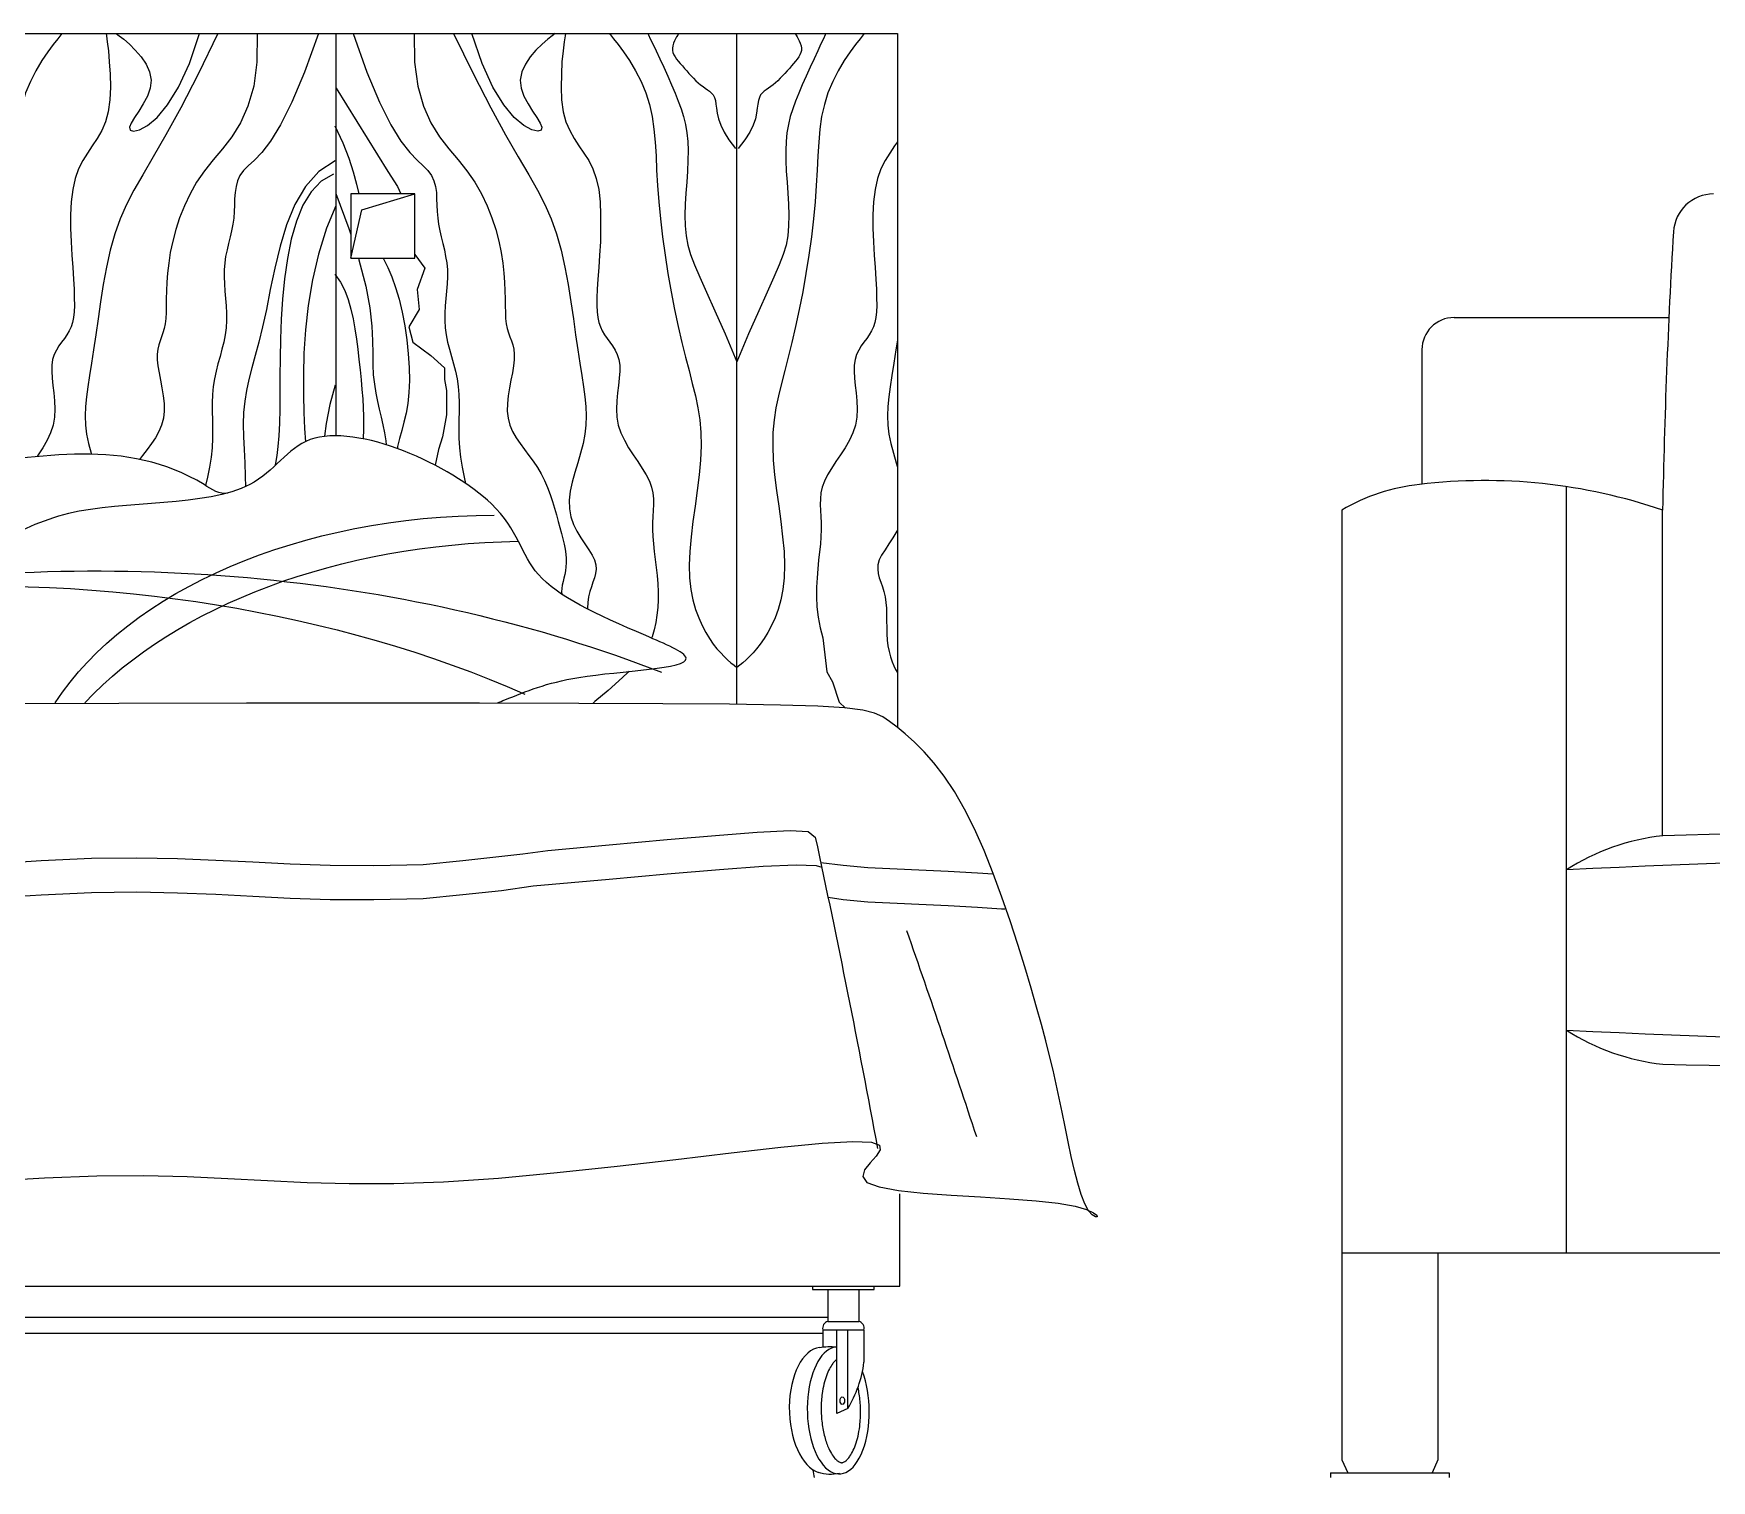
# Model space of a CAD drawing. Header units: inches. Extents: x 11 to 53.5, y 7.4 to 32.2.
# Drawn here: x 23.497 to 24.542, y 14.967 to 15.868 of the extents above; entities that cross this region are included whole.
import ezdxf

# ---------------------------------------------------------------- set-up
doc = ezdxf.new("R2010")
doc.units = ezdxf.units.IN
doc.header["$MEASUREMENT"] = 0
doc.layers.add('02', color=2, linetype='Continuous')

msp = doc.modelspace()

# ---------------------------------------------------------------- linework, layer by layer
at = {"layer": '02'}
for p, q in [((22.4349, 15.8683), (24.0349, 15.8683)), ((23.5481, 15.8683), (23.5499, 15.8669)), ((23.5499, 15.8669), (23.5528, 15.8647)), ((23.5528, 15.8647), (23.5563, 15.8616)), ((23.5937, 15.8497), (23.6, 15.8683)), ((23.6115, 15.8683), (23.5991, 15.8429)), ((23.636, 15.8683), (23.6358, 15.8505)), ((23.6741, 15.8683), (23.6655, 15.8443)), ((23.6849, 15.8683), (23.6849, 15.6176)), ((23.6957, 15.8683), (23.7043, 15.8443)), ((23.7338, 15.8683), (23.734, 15.8505)), ((23.7583, 15.8683), (23.7707, 15.8429)), ((23.7761, 15.8497), (23.7698, 15.8683)), ((23.817, 15.8647), (23.8135, 15.8616)), ((23.8198, 15.8669), (23.817, 15.8647)), ((23.8217, 15.8683), (23.8198, 15.8669)), ((23.8794, 15.8683), (23.8798, 15.8674)), ((23.8798, 15.8674), (23.8809, 15.8651)), ((23.8809, 15.8651), (23.8825, 15.8618)), ((23.9349, 15.4502), (23.9349, 15.8683)), ((23.9889, 15.8651), (23.9873, 15.8618)), ((23.99, 15.8674), (23.9889, 15.8651)), ((23.9904, 15.8683), (23.99, 15.8674)), ((24.0349, 15.8683), (24.0349, 15.4358)), ((23.5563, 15.8616), (23.56, 15.858)), ((23.56, 15.858), (23.5636, 15.8538)), ((23.5636, 15.8538), (23.5667, 15.8492)), ((23.8061, 15.8538), (23.8031, 15.8492)), ((23.8097, 15.858), (23.8061, 15.8538)), ((23.8135, 15.8616), (23.8097, 15.858)), ((23.8825, 15.8618), (23.8845, 15.8575)), ((23.8845, 15.8575), (23.8868, 15.8526)), ((23.8868, 15.8526), (23.8893, 15.8473)), ((23.983, 15.8526), (23.9805, 15.8473)), ((23.9853, 15.8575), (23.983, 15.8526)), ((23.9873, 15.8618), (23.9853, 15.8575)), ((23.5667, 15.8492), (23.5689, 15.8444)), ((23.5689, 15.8444), (23.5699, 15.8393)), ((23.5869, 15.8349), (23.5937, 15.8497)), ((23.5991, 15.8429), (23.5883, 15.822)), ((23.6358, 15.8505), (23.6338, 15.8355)), ((23.6655, 15.8443), (23.6576, 15.8255)), ((23.7043, 15.8443), (23.7122, 15.8255)), ((23.734, 15.8505), (23.736, 15.8355)), ((23.7707, 15.8429), (23.7815, 15.822)), ((23.7828, 15.8349), (23.7761, 15.8497)), ((23.8009, 15.8444), (23.7999, 15.8393)), ((23.8031, 15.8492), (23.8009, 15.8444)), ((23.8893, 15.8473), (23.8918, 15.8418)), ((23.8918, 15.8418), (23.8942, 15.8364)), ((23.978, 15.8418), (23.9756, 15.8364)), ((23.9805, 15.8473), (23.978, 15.8418)), ((23.5693, 15.8342), (23.5675, 15.8292)), ((23.5699, 15.8393), (23.5693, 15.8342)), ((23.5801, 15.8238), (23.5869, 15.8349)), ((23.6338, 15.8355), (23.6302, 15.8231)), ((23.6851, 15.8342), (23.7173, 15.7823)), ((23.736, 15.8355), (23.7396, 15.8231)), ((23.7897, 15.8238), (23.7828, 15.8349)), ((23.7999, 15.8393), (23.8005, 15.8342)), ((23.8005, 15.8342), (23.8022, 15.8292)), ((23.8942, 15.8364), (23.8964, 15.8312)), ((23.8964, 15.8312), (23.8984, 15.8262)), ((23.9734, 15.8312), (23.9714, 15.8262)), ((23.9756, 15.8364), (23.9734, 15.8312)), ((23.565, 15.8244), (23.5622, 15.8199)), ((23.5675, 15.8292), (23.565, 15.8244)), ((23.5736, 15.8159), (23.5801, 15.8238)), ((23.5883, 15.822), (23.5791, 15.8051)), ((23.6302, 15.8231), (23.6256, 15.8127)), ((23.6576, 15.8255), (23.6505, 15.8115)), ((23.7122, 15.8255), (23.7193, 15.8115)), ((23.7396, 15.8231), (23.7442, 15.8127)), ((23.7815, 15.822), (23.7907, 15.8051)), ((23.7962, 15.8159), (23.7897, 15.8238)), ((23.8022, 15.8292), (23.8048, 15.8244)), ((23.8048, 15.8244), (23.8076, 15.8199)), ((23.8984, 15.8262), (23.9001, 15.8214)), ((23.9001, 15.8214), (23.9016, 15.8166)), ((23.9697, 15.8214), (23.9682, 15.8166)), ((23.9714, 15.8262), (23.9697, 15.8214)), ((23.5574, 15.8125), (23.5563, 15.8099)), ((23.5563, 15.8099), (23.5567, 15.8081)), ((23.5595, 15.8159), (23.5574, 15.8125)), ((23.5622, 15.8199), (23.5595, 15.8159)), ((23.5627, 15.8082), (23.5677, 15.8109)), ((23.5677, 15.8109), (23.5736, 15.8159)), ((23.6256, 15.8127), (23.6202, 15.804)), ((23.6505, 15.8115), (23.6442, 15.8013)), ((23.7193, 15.8115), (23.7255, 15.8013)), ((23.7442, 15.8127), (23.7496, 15.804)), ((23.8021, 15.8109), (23.7962, 15.8159)), ((23.8071, 15.8082), (23.8021, 15.8109)), ((23.8076, 15.8199), (23.8103, 15.8159)), ((23.8103, 15.8159), (23.8124, 15.8125)), ((23.8124, 15.8125), (23.8134, 15.8099)), ((23.8134, 15.8099), (23.813, 15.8081)), ((23.9016, 15.8166), (23.9028, 15.8116)), ((23.9028, 15.8116), (23.9037, 15.8065)), ((23.967, 15.8116), (23.9661, 15.8065)), ((23.9682, 15.8166), (23.967, 15.8116)), ((23.5567, 15.8081), (23.5589, 15.8074)), ((23.5589, 15.8074), (23.5627, 15.8082)), ((23.5791, 15.8051), (23.5712, 15.7915)), ((23.6202, 15.804), (23.6144, 15.7964)), ((23.6442, 15.8013), (23.6388, 15.7942)), ((23.7255, 15.8013), (23.731, 15.7942)), ((23.7496, 15.804), (23.7554, 15.7964)), ((23.7907, 15.8051), (23.7986, 15.7915)), ((23.8109, 15.8074), (23.8071, 15.8082)), ((23.813, 15.8081), (23.8109, 15.8074)), ((23.9037, 15.8065), (23.9043, 15.8011)), ((23.9043, 15.8011), (23.9045, 15.7954)), ((23.9655, 15.8011), (23.9653, 15.7954)), ((23.9661, 15.8065), (23.9655, 15.8011)), ((23.5712, 15.7915), (23.5646, 15.7803)), ((23.6085, 15.7895), (23.6031, 15.7827)), ((23.6144, 15.7964), (23.6085, 15.7895)), ((23.6342, 15.7894), (23.6304, 15.7859)), ((23.6388, 15.7942), (23.6342, 15.7894)), ((23.6846, 15.789), (23.6744, 15.7823)), ((23.731, 15.7942), (23.7356, 15.7894)), ((23.7356, 15.7894), (23.7394, 15.7859)), ((23.7554, 15.7964), (23.7612, 15.7895)), ((23.7612, 15.7895), (23.7667, 15.7827)), ((23.7986, 15.7915), (23.8052, 15.7803)), ((23.9044, 15.7892), (23.9041, 15.7826)), ((23.9045, 15.7954), (23.9044, 15.7892)), ((23.9653, 15.7954), (23.9654, 15.7892)), ((23.9654, 15.7892), (23.9657, 15.7826)), ((23.5646, 15.7803), (23.5591, 15.7707)), ((23.6031, 15.7827), (23.5982, 15.7756)), ((23.6252, 15.7799), (23.6237, 15.7765)), ((23.6274, 15.783), (23.6252, 15.7799)), ((23.6304, 15.7859), (23.6274, 15.783)), ((23.6744, 15.7823), (23.6661, 15.773)), ((23.6835, 15.7807), (23.6759, 15.7763)), ((23.7173, 15.7823), (23.7234, 15.773)), ((23.7394, 15.7859), (23.7424, 15.783)), ((23.7424, 15.783), (23.7446, 15.7799)), ((23.7446, 15.7799), (23.7461, 15.7765)), ((23.7667, 15.7827), (23.7715, 15.7756)), ((23.8052, 15.7803), (23.8107, 15.7707)), ((23.9041, 15.7826), (23.9036, 15.7757)), ((23.9657, 15.7826), (23.9662, 15.7757)), ((23.5591, 15.7707), (23.5545, 15.7618)), ((23.5941, 15.7683), (23.5906, 15.7609)), ((23.5982, 15.7756), (23.5941, 15.7683)), ((23.6222, 15.7692), (23.6219, 15.7653)), ((23.6228, 15.7729), (23.6222, 15.7692)), ((23.6237, 15.7765), (23.6228, 15.7729)), ((23.6661, 15.773), (23.6595, 15.7618)), ((23.6696, 15.7697), (23.6645, 15.7613)), ((23.6759, 15.7763), (23.6696, 15.7697)), ((23.7234, 15.773), (23.7254, 15.7683)), ((23.7461, 15.7765), (23.747, 15.7729)), ((23.747, 15.7729), (23.7476, 15.7692)), ((23.7476, 15.7692), (23.7478, 15.7653)), ((23.7715, 15.7756), (23.7757, 15.7683)), ((23.7757, 15.7683), (23.7792, 15.7609)), ((23.8107, 15.7707), (23.8153, 15.7618)), ((23.9031, 15.7688), (23.9027, 15.7619)), ((23.9036, 15.7757), (23.9031, 15.7688)), ((23.9662, 15.7757), (23.9667, 15.7688)), ((23.9667, 15.7688), (23.9671, 15.7619)), ((23.5545, 15.7618), (23.5506, 15.7529)), ((23.5906, 15.7609), (23.5876, 15.7535)), ((23.6218, 15.7613), (23.6216, 15.7573)), ((23.6219, 15.7653), (23.6218, 15.7613)), ((23.6595, 15.7618), (23.6543, 15.7491)), ((23.6645, 15.7613), (23.6604, 15.7513)), ((23.7478, 15.7653), (23.748, 15.7613)), ((23.748, 15.7613), (23.7482, 15.7573)), ((23.7792, 15.7609), (23.7822, 15.7535)), ((23.8153, 15.7618), (23.8192, 15.7529)), ((23.9027, 15.7619), (23.9025, 15.7551)), ((23.9671, 15.7619), (23.9673, 15.7551)), ((23.5506, 15.7529), (23.5472, 15.7434)), ((23.5876, 15.7535), (23.5852, 15.7461)), ((23.6207, 15.7494), (23.62, 15.7454)), ((23.6213, 15.7533), (23.6207, 15.7494)), ((23.6216, 15.7573), (23.6213, 15.7533)), ((23.6543, 15.7491), (23.6502, 15.7357)), ((23.6604, 15.7513), (23.6572, 15.7401)), ((23.7482, 15.7573), (23.7485, 15.7533)), ((23.7485, 15.7533), (23.749, 15.7494)), ((23.749, 15.7494), (23.7498, 15.7454)), ((23.7822, 15.7535), (23.7846, 15.7461)), ((23.8192, 15.7529), (23.8225, 15.7434)), ((23.9025, 15.7551), (23.9026, 15.7485)), ((23.9026, 15.7485), (23.9032, 15.7423)), ((23.9671, 15.7485), (23.9666, 15.7423)), ((23.9673, 15.7551), (23.9671, 15.7485)), ((23.5472, 15.7434), (23.5444, 15.7332)), ((23.5833, 15.7389), (23.5818, 15.7319)), ((23.5852, 15.7461), (23.5833, 15.7389)), ((23.6181, 15.7375), (23.6172, 15.7335)), ((23.6191, 15.7415), (23.6181, 15.7375)), ((23.62, 15.7454), (23.6191, 15.7415)), ((23.6572, 15.7401), (23.6548, 15.7281)), ((23.7498, 15.7454), (23.7507, 15.7415)), ((23.7507, 15.7415), (23.7517, 15.7375)), ((23.7517, 15.7375), (23.7526, 15.7335)), ((23.7846, 15.7461), (23.7865, 15.7389)), ((23.7865, 15.7389), (23.788, 15.7319)), ((23.8225, 15.7434), (23.8253, 15.7332)), ((23.9032, 15.7423), (23.9043, 15.7365)), ((23.9666, 15.7423), (23.9655, 15.7365)), ((23.5444, 15.7332), (23.5421, 15.7226)), ((23.5818, 15.7319), (23.5808, 15.7252)), ((23.6163, 15.7294), (23.6157, 15.7253)), ((23.6172, 15.7335), (23.6163, 15.7294)), ((23.6502, 15.7357), (23.6469, 15.722)), ((23.6548, 15.7281), (23.653, 15.7155)), ((23.7343, 15.7306), (23.7405, 15.722)), ((23.7526, 15.7335), (23.7534, 15.7294)), ((23.7534, 15.7294), (23.7541, 15.7253)), ((23.788, 15.7319), (23.789, 15.7252)), ((23.8253, 15.7332), (23.8277, 15.7226)), ((23.9043, 15.7365), (23.906, 15.7306)), ((23.906, 15.7306), (23.9085, 15.7241)), ((23.9638, 15.7306), (23.9613, 15.7241)), ((23.9655, 15.7365), (23.9638, 15.7306)), ((23.5421, 15.7226), (23.54, 15.7118)), ((23.5801, 15.719), (23.5796, 15.7133)), ((23.5808, 15.7252), (23.5801, 15.719)), ((23.6157, 15.7253), (23.6153, 15.7211)), ((23.6153, 15.7211), (23.6153, 15.7167)), ((23.6153, 15.7167), (23.6155, 15.7123)), ((23.6469, 15.722), (23.6441, 15.7087)), ((23.7405, 15.722), (23.7356, 15.7087)), ((23.7541, 15.7253), (23.7545, 15.7211)), ((23.7545, 15.7167), (23.7543, 15.7123)), ((23.7545, 15.7211), (23.7545, 15.7167)), ((23.789, 15.7252), (23.7897, 15.719)), ((23.7897, 15.719), (23.7901, 15.7133)), ((23.8277, 15.7226), (23.8298, 15.7118)), ((23.9085, 15.7241), (23.9118, 15.7165)), ((23.9118, 15.7165), (23.916, 15.7071)), ((23.958, 15.7165), (23.9538, 15.7071)), ((23.9613, 15.7241), (23.958, 15.7165)), ((23.54, 15.7118), (23.5383, 15.701)), ((23.5794, 15.7079), (23.5793, 15.703)), ((23.5796, 15.7133), (23.5794, 15.7079)), ((23.6155, 15.7123), (23.6158, 15.7078)), ((23.6158, 15.7078), (23.6162, 15.7032)), ((23.6441, 15.7087), (23.6417, 15.6964)), ((23.653, 15.7155), (23.6518, 15.7028)), ((23.7356, 15.7087), (23.7368, 15.6964)), ((23.754, 15.7078), (23.7536, 15.7032)), ((23.7543, 15.7123), (23.754, 15.7078)), ((23.7901, 15.7133), (23.7903, 15.7079)), ((23.7903, 15.7079), (23.7904, 15.703)), ((23.8298, 15.7118), (23.8315, 15.701)), ((23.916, 15.7071), (23.9212, 15.6955)), ((23.9538, 15.7071), (23.9486, 15.6955)), ((23.5383, 15.701), (23.5368, 15.6905)), ((23.5793, 15.6985), (23.5792, 15.6944)), ((23.5793, 15.703), (23.5793, 15.6985)), ((23.6162, 15.7032), (23.6166, 15.6987)), ((23.6166, 15.6987), (23.6169, 15.6941)), ((23.6417, 15.6964), (23.6393, 15.6856)), ((23.6518, 15.7028), (23.651, 15.6902)), ((23.7368, 15.6964), (23.7305, 15.6856)), ((23.7532, 15.6987), (23.7529, 15.6941)), ((23.7536, 15.7032), (23.7532, 15.6987)), ((23.7904, 15.703), (23.7905, 15.6985)), ((23.7905, 15.6985), (23.7906, 15.6944)), ((23.8315, 15.701), (23.833, 15.6905)), ((23.9212, 15.6955), (23.9275, 15.6811)), ((23.9486, 15.6955), (23.9422, 15.6811)), ((23.5368, 15.6905), (23.5354, 15.6805)), ((23.578, 15.6845), (23.5772, 15.6818)), ((23.5786, 15.6874), (23.578, 15.6845)), ((23.579, 15.6907), (23.5786, 15.6874)), ((23.5792, 15.6944), (23.579, 15.6907)), ((23.6167, 15.6849), (23.6161, 15.6805)), ((23.6169, 15.6895), (23.6167, 15.6849)), ((23.6169, 15.6941), (23.6169, 15.6895)), ((23.6393, 15.6856), (23.6369, 15.676)), ((23.651, 15.6902), (23.6505, 15.6779)), ((23.7305, 15.6856), (23.7329, 15.676)), ((23.7529, 15.6941), (23.7529, 15.6895)), ((23.7529, 15.6895), (23.7531, 15.6849)), ((23.7531, 15.6849), (23.7537, 15.6805)), ((23.7906, 15.6944), (23.7908, 15.6907)), ((23.7908, 15.6907), (23.7911, 15.6874)), ((23.7911, 15.6874), (23.7918, 15.6845)), ((23.7918, 15.6845), (23.7926, 15.6818)), ((23.833, 15.6905), (23.8344, 15.6805)), ((24.3818, 15.6913), (24.5157, 15.6913)), ((23.5354, 15.6805), (23.534, 15.6712)), ((23.5746, 15.6742), (23.574, 15.6715)), ((23.5754, 15.6767), (23.5746, 15.6742)), ((23.5763, 15.6792), (23.5754, 15.6767)), ((23.5772, 15.6818), (23.5763, 15.6792)), ((23.6151, 15.676), (23.614, 15.6715)), ((23.6161, 15.6805), (23.6151, 15.676)), ((23.6369, 15.676), (23.6347, 15.6676)), ((23.6505, 15.6779), (23.6502, 15.666)), ((23.7329, 15.676), (23.7441, 15.6676)), ((23.7537, 15.6805), (23.7546, 15.676)), ((23.7546, 15.676), (23.7558, 15.6715)), ((23.7926, 15.6818), (23.7935, 15.6792)), ((23.7935, 15.6792), (23.7944, 15.6767)), ((23.7944, 15.6767), (23.7952, 15.6742)), ((23.7952, 15.6742), (23.7958, 15.6715)), ((23.8344, 15.6805), (23.8357, 15.6712)), ((23.9275, 15.6811), (23.9349, 15.6638)), ((23.9422, 15.6811), (23.9349, 15.6638)), ((24.0349, 15.6771), (24.034, 15.6712)), ((23.534, 15.6712), (23.5328, 15.6628)), ((23.574, 15.6715), (23.5736, 15.6684)), ((23.5736, 15.6684), (23.5736, 15.665)), ((23.5736, 15.665), (23.574, 15.6612)), ((23.6128, 15.6671), (23.6115, 15.6625)), ((23.614, 15.6715), (23.6128, 15.6671)), ((23.6347, 15.6676), (23.6326, 15.6599)), ((23.6502, 15.666), (23.6501, 15.6547)), ((23.7441, 15.6676), (23.7526, 15.6599)), ((23.7558, 15.6715), (23.757, 15.6671)), ((23.757, 15.6671), (23.7583, 15.6625)), ((23.7962, 15.665), (23.7957, 15.6612)), ((23.7958, 15.6715), (23.7962, 15.6684)), ((23.7962, 15.6684), (23.7962, 15.665)), ((23.8357, 15.6712), (23.837, 15.6628)), ((24.034, 15.6712), (24.0328, 15.6628)), ((24.3618, 15.6713), (24.3618, 15.5874)), ((23.5315, 15.6552), (23.5305, 15.6482)), ((23.5328, 15.6628), (23.5315, 15.6552)), ((23.574, 15.6612), (23.5748, 15.6569)), ((23.5748, 15.6569), (23.5757, 15.6523)), ((23.6093, 15.6532), (23.6086, 15.6484)), ((23.6103, 15.6579), (23.6093, 15.6532)), ((23.6115, 15.6625), (23.6103, 15.6579)), ((23.6326, 15.6599), (23.6308, 15.6527)), ((23.6501, 15.6547), (23.65, 15.6441)), ((23.7526, 15.6599), (23.7526, 15.6527)), ((23.7583, 15.6625), (23.7595, 15.6579)), ((23.7595, 15.6579), (23.7605, 15.6532)), ((23.7605, 15.6532), (23.7612, 15.6484)), ((23.795, 15.6569), (23.7941, 15.6523)), ((23.7957, 15.6612), (23.795, 15.6569)), ((23.837, 15.6628), (23.8382, 15.6552)), ((23.8382, 15.6552), (23.8393, 15.6482)), ((24.0315, 15.6552), (24.0305, 15.6482)), ((24.0328, 15.6628), (24.0315, 15.6552)), ((23.5305, 15.6482), (23.5296, 15.6418)), ((23.5757, 15.6523), (23.5766, 15.6475)), ((23.5766, 15.6475), (23.5774, 15.6426)), ((23.5774, 15.6426), (23.5779, 15.6377)), ((23.6082, 15.6434), (23.608, 15.6382)), ((23.6086, 15.6484), (23.6082, 15.6434)), ((23.6293, 15.6459), (23.6282, 15.6391)), ((23.6308, 15.6527), (23.6293, 15.6459)), ((23.65, 15.6441), (23.65, 15.6343)), ((23.7526, 15.6527), (23.7539, 15.6459)), ((23.7539, 15.6459), (23.7539, 15.6307)), ((23.7612, 15.6484), (23.7616, 15.6434)), ((23.7616, 15.6434), (23.7618, 15.6382)), ((23.7924, 15.6426), (23.7919, 15.6377)), ((23.7932, 15.6475), (23.7924, 15.6426)), ((23.7941, 15.6523), (23.7932, 15.6475)), ((23.8393, 15.6482), (23.8402, 15.6418)), ((24.0305, 15.6482), (24.0296, 15.6418)), ((23.529, 15.6358), (23.5288, 15.63)), ((23.5296, 15.6418), (23.529, 15.6358)), ((23.578, 15.633), (23.5775, 15.6285)), ((23.5779, 15.6377), (23.578, 15.633)), ((23.608, 15.6382), (23.608, 15.6329)), ((23.608, 15.6329), (23.6081, 15.6274)), ((23.6275, 15.6322), (23.6273, 15.6248)), ((23.6282, 15.6391), (23.6275, 15.6322)), ((23.65, 15.6343), (23.6498, 15.6254)), ((23.7618, 15.6329), (23.7617, 15.6274)), ((23.7618, 15.6382), (23.7618, 15.6329)), ((23.7919, 15.6377), (23.7918, 15.633)), ((23.7918, 15.633), (23.7923, 15.6285)), ((23.8402, 15.6418), (23.8408, 15.6358)), ((23.8408, 15.6358), (23.841, 15.63)), ((24.029, 15.6358), (24.0288, 15.63)), ((24.0296, 15.6418), (24.029, 15.6358)), ((23.5288, 15.63), (23.5289, 15.6243)), ((23.5289, 15.6243), (23.5296, 15.6186)), ((23.5764, 15.6242), (23.5746, 15.6202)), ((23.5775, 15.6285), (23.5764, 15.6242)), ((23.6081, 15.6274), (23.6082, 15.6218)), ((23.6082, 15.6218), (23.6081, 15.6161)), ((23.6273, 15.6248), (23.6274, 15.617)), ((23.6498, 15.6254), (23.6495, 15.6176)), ((23.7539, 15.6307), (23.7514, 15.617)), ((23.7617, 15.6274), (23.7616, 15.6218)), ((23.7616, 15.6218), (23.7617, 15.6161)), ((23.7923, 15.6285), (23.7934, 15.6242)), ((23.7934, 15.6242), (23.7951, 15.6202)), ((23.8408, 15.6243), (23.8402, 15.6186)), ((23.841, 15.63), (23.8408, 15.6243)), ((24.0288, 15.63), (24.0289, 15.6243)), ((24.0289, 15.6243), (24.0296, 15.6186)), ((23.5296, 15.6186), (23.5308, 15.6127)), ((23.5308, 15.6127), (23.5324, 15.6067)), ((23.57, 15.6127), (23.5673, 15.6091)), ((23.5725, 15.6164), (23.57, 15.6127)), ((23.5746, 15.6202), (23.5725, 15.6164)), ((23.6081, 15.6161), (23.6078, 15.6102)), ((23.6274, 15.617), (23.6278, 15.609)), ((23.6495, 15.6176), (23.6489, 15.611)), ((23.7514, 15.617), (23.749, 15.609)), ((23.7617, 15.6161), (23.762, 15.6102)), ((23.7951, 15.6202), (23.7973, 15.6164)), ((23.7973, 15.6164), (23.7998, 15.6127)), ((23.7998, 15.6127), (23.8025, 15.6091)), ((23.839, 15.6127), (23.8374, 15.6067)), ((23.8402, 15.6186), (23.839, 15.6127)), ((24.0296, 15.6186), (24.0308, 15.6127)), ((24.0308, 15.6127), (24.0324, 15.6067)), ((23.5324, 15.6067), (23.5325, 15.6062)), ((23.5645, 15.6054), (23.5626, 15.6029)), ((23.5673, 15.6091), (23.5645, 15.6054)), ((23.6072, 15.6042), (23.6062, 15.5981)), ((23.6078, 15.6102), (23.6072, 15.6042)), ((23.6278, 15.609), (23.6282, 15.6008)), ((23.6282, 15.6008), (23.6285, 15.5925)), ((23.6482, 15.6054), (23.6473, 15.6006)), ((23.6489, 15.611), (23.6482, 15.6054)), ((23.749, 15.609), (23.7469, 15.5992)), ((23.762, 15.6102), (23.7626, 15.6042)), ((23.7626, 15.6042), (23.7636, 15.5981)), ((23.8025, 15.6091), (23.8053, 15.6054)), ((23.8053, 15.6054), (23.808, 15.6017)), ((23.808, 15.6017), (23.8106, 15.5979)), ((23.8357, 15.6007), (23.8339, 15.5947)), ((23.8374, 15.6067), (23.8357, 15.6007)), ((24.0324, 15.6067), (24.0341, 15.6007)), ((24.0341, 15.6007), (24.0349, 15.5981)), ((23.6049, 15.5919), (23.6037, 15.5867)), ((23.6062, 15.5981), (23.6049, 15.5919)), ((23.6285, 15.5925), (23.6286, 15.5858)), ((23.6473, 15.6006), (23.647, 15.5988)), ((23.7636, 15.5981), (23.7649, 15.5919)), ((23.7649, 15.5919), (23.7658, 15.5879)), ((23.8106, 15.5979), (23.813, 15.5939)), ((23.813, 15.5939), (23.815, 15.5897)), ((23.8339, 15.5947), (23.8323, 15.5888)), ((23.815, 15.5897), (23.8168, 15.5854)), ((23.8168, 15.5854), (23.8185, 15.5811)), ((23.8185, 15.5811), (23.8199, 15.5767)), ((23.8311, 15.583), (23.8304, 15.5774)), ((23.8323, 15.5888), (23.8311, 15.583)), ((24.4518, 15.1083), (24.4518, 15.5859)), ((23.8199, 15.5767), (23.8212, 15.5724)), ((23.8212, 15.5724), (23.8224, 15.5683)), ((23.8304, 15.5774), (23.8305, 15.5721)), ((23.8305, 15.5721), (23.8315, 15.5671)), ((24.3118, 15.5713), (24.3118, 14.9793)), ((24.5118, 15.3683), (24.5118, 15.5713)), ((23.8224, 15.5683), (23.8236, 15.5642)), ((23.8236, 15.5642), (23.8246, 15.5604)), ((23.8246, 15.5604), (23.8256, 15.5568)), ((23.8315, 15.5671), (23.8331, 15.5624)), ((23.8331, 15.5624), (23.8352, 15.5581)), ((24.0349, 15.5588), (24.0345, 15.5581)), ((23.8256, 15.5568), (23.8265, 15.5533)), ((23.8265, 15.5533), (23.8272, 15.55)), ((23.8272, 15.55), (23.8278, 15.5469)), ((23.8352, 15.5581), (23.8377, 15.554)), ((23.8377, 15.554), (23.8402, 15.5502)), ((23.8402, 15.5502), (23.8426, 15.5466)), ((24.0296, 15.5502), (24.0272, 15.5466)), ((24.0321, 15.554), (24.0296, 15.5502)), ((24.0345, 15.5581), (24.0321, 15.554)), ((23.8278, 15.5469), (23.8283, 15.5439)), ((23.8283, 15.5439), (23.8285, 15.5411)), ((23.8286, 15.5385), (23.8284, 15.5359)), ((23.8285, 15.5411), (23.8286, 15.5385)), ((23.8426, 15.5466), (23.8447, 15.5433)), ((23.8447, 15.5433), (23.8462, 15.5402)), ((23.8462, 15.5402), (23.847, 15.5372)), ((24.0236, 15.5402), (24.0228, 15.5372)), ((24.0251, 15.5433), (24.0236, 15.5402)), ((24.0272, 15.5466), (24.0251, 15.5433)), ((23.8271, 15.5289), (23.8266, 15.5267)), ((23.8276, 15.5312), (23.8271, 15.5289)), ((23.8281, 15.5335), (23.8276, 15.5312)), ((23.8284, 15.5359), (23.8281, 15.5335)), ((23.8461, 15.5291), (23.8452, 15.5264)), ((23.8468, 15.5318), (23.8461, 15.5291)), ((23.8471, 15.5345), (23.8468, 15.5318)), ((23.847, 15.5372), (23.8471, 15.5345)), ((24.0228, 15.5372), (24.0227, 15.5345)), ((24.0227, 15.5345), (24.023, 15.5318)), ((24.023, 15.5318), (24.0236, 15.5291)), ((24.0236, 15.5291), (24.0246, 15.5264)), ((23.8258, 15.5225), (23.8257, 15.5204)), ((23.8257, 15.5204), (23.8258, 15.5189)), ((23.8261, 15.5246), (23.8258, 15.5225)), ((23.8266, 15.5267), (23.8261, 15.5246)), ((23.8425, 15.5173), (23.842, 15.5138)), ((23.8433, 15.5205), (23.8425, 15.5173)), ((23.8442, 15.5235), (23.8433, 15.5205)), ((23.8452, 15.5264), (23.8442, 15.5235)), ((24.0246, 15.5264), (24.0256, 15.5235)), ((24.0256, 15.5235), (24.0265, 15.5205)), ((24.0265, 15.5205), (24.0273, 15.5173)), ((24.0273, 15.5173), (24.0278, 15.5138)), ((24.3118, 15.5183), (24.3118, 15.4683)), ((23.842, 15.5138), (23.8417, 15.5101)), ((23.8417, 15.5101), (23.8417, 15.5097)), ((24.0278, 15.5138), (24.0281, 15.5101)), ((24.0281, 15.5101), (24.0282, 15.5062)), ((24.0282, 15.5062), (24.0282, 15.5022)), ((24.0282, 15.5022), (24.0283, 15.4982)), ((24.0283, 15.4982), (24.0284, 15.4942)), ((24.0284, 15.4942), (24.0286, 15.4903)), ((24.0286, 15.4903), (24.029, 15.4866)), ((24.029, 15.4866), (24.0297, 15.4831)), ((24.0297, 15.4831), (24.0307, 15.4798)), ((24.0307, 15.4798), (24.0317, 15.4768)), ((24.0317, 15.4768), (24.0328, 15.4742)), ((24.0328, 15.4742), (24.0338, 15.472)), ((24.0338, 15.472), (24.0348, 15.4703)), ((24.0348, 15.4703), (24.0349, 15.4701)), ((24.0364, 15.0877), (24.0364, 15.1451)), ((24.3118, 15.1083), (28.4388, 15.1083)), ((24.3718, 15.1083), (24.3718, 14.9794)), ((22.4364, 15.0877), (24.0364, 15.0877)), ((23.982, 15.0877), (23.982, 15.0855)), ((23.982, 15.0855), (24.0204, 15.0855)), ((23.9916, 15.0855), (23.9916, 15.0656)), ((24.0108, 15.0855), (24.0108, 15.0656)), ((24.0204, 15.0855), (24.0204, 15.0877)), ((22.4812, 15.0683), (23.9916, 15.0683)), ((22.4846, 15.0583), (23.9884, 15.0583)), ((23.8892, 15.0583), (23.9884, 15.0583)), ((23.9884, 15.0604), (24.014, 15.0604)), ((23.9884, 15.0604), (23.9884, 15.0497)), ((23.9884, 15.0604), (23.9884, 15.0604)), ((23.9916, 15.0656), (24.0108, 15.0656)), ((23.9971, 15.0082), (23.9971, 15.0604)), ((24.004, 15.0114), (24.004, 15.0604)), ((24.014, 15.0604), (24.014, 15.0402)), ((24.004, 15.0114), (23.9971, 15.0082)), ((24.3118, 14.9793), (24.3156, 14.9713)), ((24.3718, 14.9794), (24.3682, 14.9713)), ((24.3048, 14.9713), (24.3048, 14.9683)), ((24.3048, 14.9713), (24.3788, 14.9713)), ((24.3788, 14.9713), (24.3788, 14.9683))]:
    msp.add_line(p, q, dxfattribs=at)
for points in [[(23.5143, 15.8683), (23.5136, 15.8674), (23.5117, 15.8651), (23.5089, 15.8615), (23.5055, 15.8569), (23.5018, 15.8514), (23.4981, 15.8451), (23.4946, 15.8384), (23.4916, 15.8313), (23.4894, 15.824), (23.4877, 15.8165), (23.4866, 15.8088), (23.4859, 15.8006), (23.4853, 15.7921), (23.4849, 15.7831), (23.4843, 15.7736), (23.484, 15.7683)], [(23.5418, 15.8683), (23.542, 15.8668), (23.5425, 15.8631), (23.5432, 15.8575), (23.5438, 15.8506), (23.5443, 15.8429), (23.5445, 15.8348), (23.5441, 15.8269), (23.5431, 15.8196), (23.5414, 15.8132), (23.5391, 15.8078), (23.5363, 15.8029), (23.5332, 15.7983), (23.5302, 15.7938), (23.5272, 15.7891), (23.5246, 15.7839), (23.5225, 15.7779), (23.521, 15.7711), (23.5201, 15.7634), (23.5197, 15.7553), (23.5197, 15.7469), (23.52, 15.7384), (23.5205, 15.7302), (23.521, 15.7224), (23.5215, 15.7153), (23.5218, 15.709), (23.522, 15.7036), (23.5221, 15.6989), (23.5219, 15.6949), (23.5215, 15.6913), (23.5209, 15.6883), (23.52, 15.6855), (23.5188, 15.683), (23.5174, 15.6806), (23.5158, 15.6783), (23.5141, 15.676), (23.5124, 15.6736), (23.5108, 15.671), (23.5095, 15.6683), (23.5085, 15.6652), (23.5079, 15.6617), (23.5079, 15.6578), (23.5082, 15.6536), (23.5087, 15.649), (23.5093, 15.6443), (23.5097, 15.6393), (23.5099, 15.6343), (23.5096, 15.6293), (23.5088, 15.6243), (23.5072, 15.6195), (23.505, 15.6148), (23.5024, 15.6102), (23.4995, 15.6058), (23.4988, 15.6047)], [(23.828, 15.8683), (23.8278, 15.8668), (23.8273, 15.8631), (23.8266, 15.8575), (23.8259, 15.8506), (23.8255, 15.8429), (23.8253, 15.8348), (23.8257, 15.8269), (23.8266, 15.8196), (23.8284, 15.8132), (23.8307, 15.8078), (23.8335, 15.8029), (23.8365, 15.7983), (23.8396, 15.7938), (23.8426, 15.7891), (23.8452, 15.7839), (23.8473, 15.7779), (23.8488, 15.7711), (23.8496, 15.7634), (23.85, 15.7553), (23.85, 15.7469), (23.8498, 15.7384), (23.8493, 15.7302), (23.8488, 15.7224), (23.8483, 15.7153), (23.8479, 15.709), (23.8477, 15.7036), (23.8477, 15.6989), (23.8479, 15.6949), (23.8483, 15.6913), (23.8489, 15.6883), (23.8498, 15.6855), (23.8509, 15.683), (23.8524, 15.6806), (23.854, 15.6783), (23.8557, 15.676), (23.8574, 15.6736), (23.859, 15.671), (23.8603, 15.6683), (23.8613, 15.6652), (23.8619, 15.6617), (23.8619, 15.6578), (23.8616, 15.6536), (23.8611, 15.649), (23.8605, 15.6443), (23.8601, 15.6393), (23.8599, 15.6343), (23.8601, 15.6293), (23.861, 15.6243), (23.8626, 15.6195), (23.8648, 15.6148), (23.8674, 15.6102), (23.8703, 15.6058), (23.8732, 15.6015), (23.8759, 15.5973), (23.8784, 15.5933), (23.8804, 15.5894), (23.8817, 15.5856), (23.8825, 15.582), (23.8829, 15.5784), (23.883, 15.5747), (23.8828, 15.571), (23.8826, 15.5672), (23.8824, 15.5633), (23.8824, 15.5591), (23.8825, 15.5548), (23.8829, 15.5502), (23.8834, 15.5454), (23.884, 15.5405), (23.8846, 15.5355), (23.8852, 15.5305), (23.8856, 15.5254), (23.8858, 15.5204), (23.8858, 15.5154), (23.8856, 15.5105), (23.8851, 15.5058), (23.8843, 15.5012), (23.8833, 15.4967), (23.882, 15.4924), (23.8817, 15.4915)], [(23.8554, 15.8683), (23.8562, 15.8674), (23.8581, 15.8651), (23.8609, 15.8615), (23.8643, 15.8569), (23.8679, 15.8514), (23.8717, 15.8451), (23.8752, 15.8384), (23.8781, 15.8313), (23.8804, 15.824), (23.882, 15.8165), (23.8832, 15.8088), (23.8839, 15.8006), (23.8845, 15.7921), (23.8849, 15.7831), (23.8854, 15.7736), (23.8862, 15.7635), (23.8872, 15.7528), (23.8885, 15.7417), (23.8901, 15.7302), (23.8919, 15.7187), (23.8939, 15.7073), (23.896, 15.6963), (23.8983, 15.6857), (23.9005, 15.6757), (23.9028, 15.6666), (23.9051, 15.6582), (23.9071, 15.6502), (23.909, 15.6426), (23.9106, 15.6351), (23.9117, 15.6275), (23.9124, 15.6196), (23.9126, 15.6114), (23.9122, 15.6025), (23.9113, 15.5932), (23.9102, 15.5835), (23.9088, 15.5738), (23.9075, 15.5641), (23.9064, 15.5546), (23.9055, 15.5455), (23.9052, 15.5369), (23.9054, 15.529), (23.9062, 15.5219), (23.9075, 15.5153), (23.9091, 15.5094), (23.9111, 15.5041), (23.9132, 15.4993), (23.9155, 15.495), (23.9179, 15.4912), (23.9202, 15.4878), (23.9225, 15.4849), (23.9248, 15.4823), (23.927, 15.48), (23.9291, 15.478), (23.9311, 15.4762), (23.9331, 15.4746), (23.9349, 15.4731)], [(23.8986, 15.8683), (23.8984, 15.868), (23.898, 15.8673), (23.8973, 15.8663), (23.8967, 15.8651), (23.896, 15.8637), (23.8954, 15.8623), (23.8949, 15.8607), (23.8947, 15.8592), (23.8947, 15.8578), (23.895, 15.8564), (23.8956, 15.855), (23.8964, 15.8537), (23.8973, 15.8523), (23.8984, 15.851), (23.8996, 15.8496), (23.9009, 15.8481), (23.9022, 15.8466), (23.9036, 15.845), (23.905, 15.8435), (23.9064, 15.8419), (23.9078, 15.8404), (23.9093, 15.8389), (23.9108, 15.8376), (23.9123, 15.8364), (23.9138, 15.8353), (23.9152, 15.8343), (23.9166, 15.8333), (23.9179, 15.8324), (23.9191, 15.8312), (23.9201, 15.83), (23.9209, 15.8284), (23.9215, 15.8266), (23.9218, 15.8243), (23.9221, 15.8217), (23.9226, 15.8187), (23.9234, 15.8152), (23.9248, 15.8112), (23.9269, 15.8068), (23.9299, 15.802), (23.9341, 15.7966)], [(24.0143, 15.8683), (24.0136, 15.8674), (24.0117, 15.8651), (24.0089, 15.8615), (24.0055, 15.8569), (24.0018, 15.8514), (23.9981, 15.8451), (23.9946, 15.8384), (23.9916, 15.8313), (23.9894, 15.824), (23.9877, 15.8165), (23.9866, 15.8088), (23.9859, 15.8006), (23.9853, 15.7921), (23.9849, 15.7831), (23.9843, 15.7736), (23.9836, 15.7635), (23.9826, 15.7528), (23.9813, 15.7417), (23.9797, 15.7302), (23.9779, 15.7187), (23.9759, 15.7073), (23.9737, 15.6963), (23.9715, 15.6857), (23.9692, 15.6757), (23.9669, 15.6666), (23.9647, 15.6582), (23.9626, 15.6502), (23.9608, 15.6426), (23.9592, 15.6351), (23.9581, 15.6275), (23.9573, 15.6196), (23.9572, 15.6114), (23.9576, 15.6025), (23.9584, 15.5932), (23.9596, 15.5835), (23.961, 15.5738), (23.9623, 15.5641), (23.9634, 15.5546), (23.9643, 15.5455), (23.9646, 15.5369), (23.9644, 15.529), (23.9636, 15.5219), (23.9623, 15.5153), (23.9607, 15.5094), (23.9587, 15.5041), (23.9565, 15.4993), (23.9542, 15.495), (23.9519, 15.4912), (23.9495, 15.4878), (23.9472, 15.4849), (23.945, 15.4823), (23.9428, 15.48), (23.9407, 15.478), (23.9387, 15.4762), (23.9367, 15.4746), (23.9349, 15.4731)], [(23.9711, 15.8683), (23.9714, 15.868), (23.9718, 15.8673), (23.9724, 15.8663), (23.9731, 15.8651), (23.9738, 15.8637), (23.9744, 15.8623), (23.9749, 15.8607), (23.9751, 15.8592), (23.9751, 15.8578), (23.9747, 15.8564), (23.9742, 15.855), (23.9734, 15.8537), (23.9725, 15.8523), (23.9714, 15.851), (23.9702, 15.8496), (23.9689, 15.8481), (23.9676, 15.8466), (23.9662, 15.845), (23.9648, 15.8435), (23.9634, 15.8419), (23.9619, 15.8404), (23.9605, 15.8389), (23.959, 15.8376), (23.9575, 15.8364), (23.956, 15.8353), (23.9546, 15.8343), (23.9532, 15.8333), (23.9519, 15.8324), (23.9507, 15.8312), (23.9497, 15.83), (23.9489, 15.8284), (23.9483, 15.8266), (23.948, 15.8243), (23.9476, 15.8217), (23.9472, 15.8187), (23.9464, 15.8152), (23.945, 15.8112), (23.9429, 15.8068), (23.9399, 15.802), (23.9357, 15.7966)], [(23.6844, 15.8108), (23.6893, 15.8001), (23.693, 15.7906), (23.6957, 15.7821), (23.6978, 15.7745), (23.6992, 15.7683)], [(24.0349, 15.8008), (24.0332, 15.7983), (24.0302, 15.7938), (24.0272, 15.7891), (24.0246, 15.7839), (24.0225, 15.7779), (24.021, 15.7711), (24.0201, 15.7634), (24.0197, 15.7553), (24.0197, 15.7469), (24.02, 15.7384), (24.0205, 15.7302), (24.021, 15.7224), (24.0215, 15.7153), (24.0218, 15.709), (24.022, 15.7036), (24.0221, 15.6989), (24.0219, 15.6949), (24.0215, 15.6913), (24.0209, 15.6883), (24.02, 15.6855), (24.0188, 15.683), (24.0174, 15.6806), (24.0158, 15.6783), (24.0141, 15.676), (24.0124, 15.6736), (24.0108, 15.671), (24.0095, 15.6683), (24.0085, 15.6652), (24.0079, 15.6617), (24.0079, 15.6578), (24.0082, 15.6536), (24.0087, 15.649), (24.0093, 15.6443), (24.0097, 15.6393), (24.0099, 15.6343), (24.0096, 15.6293), (24.0088, 15.6243), (24.0072, 15.6195), (24.005, 15.6148), (24.0024, 15.6102), (23.9995, 15.6058), (23.9966, 15.6015), (23.9938, 15.5973), (23.9914, 15.5933), (23.9894, 15.5894), (23.988, 15.5856), (23.9872, 15.582), (23.9869, 15.5784), (23.9868, 15.5747), (23.9869, 15.571), (23.9872, 15.5672), (23.9874, 15.5633), (23.9874, 15.5591), (23.9872, 15.5547), (23.9869, 15.5501), (23.9864, 15.5452), (23.9858, 15.5401), (23.9853, 15.5347), (23.9849, 15.5291), (23.9846, 15.5233), (23.9845, 15.5172), (23.9848, 15.5109), (23.9855, 15.5045), (23.9867, 15.498), (23.9885, 15.4916), (23.991, 15.4704), (23.9944, 15.4643), (23.9987, 15.4516), (24.0025, 15.4479)], [(23.6849, 15.7687), (23.6931, 15.7467), (23.6943, 15.743)], [(23.6943, 15.7283), (23.7011, 15.7585), (23.7343, 15.7683)], [(23.6849, 15.7609), (23.6792, 15.747), (23.6741, 15.7308), (23.6704, 15.7147), (23.6678, 15.6989), (23.6661, 15.6837), (23.6651, 15.6692), (23.6648, 15.6556), (23.6648, 15.6432), (23.6651, 15.6321), (23.6655, 15.6222), (23.666, 15.6139)], [(23.699, 15.7283), (23.6994, 15.7272), (23.7036, 15.7108), (23.7061, 15.6973), (23.7074, 15.686), (23.7079, 15.6767), (23.708, 15.6688), (23.708, 15.6619), (23.7083, 15.6555), (23.709, 15.6497), (23.7098, 15.6442), (23.7109, 15.639), (23.712, 15.6341), (23.7132, 15.6292), (23.7143, 15.6244), (23.7153, 15.6195), (23.7161, 15.6145), (23.7164, 15.6119)], [(23.7144, 15.7283), (23.7147, 15.7278), (23.7173, 15.7225), (23.7198, 15.7166), (23.7222, 15.7101), (23.7244, 15.7027), (23.7263, 15.6946), (23.7279, 15.6861), (23.7292, 15.6774), (23.7301, 15.6687), (23.7307, 15.6601), (23.7308, 15.652), (23.7305, 15.6445), (23.7298, 15.6378), (23.7287, 15.6317), (23.7274, 15.6261), (23.726, 15.6209), (23.7247, 15.6159), (23.7235, 15.6109), (23.7233, 15.6096)], [(23.6844, 15.7183), (23.6878, 15.7134), (23.6905, 15.7081), (23.6927, 15.7025), (23.6944, 15.6966), (23.6958, 15.6905), (23.6969, 15.6843), (23.6978, 15.6779), (23.6986, 15.6715), (23.6994, 15.6651), (23.7001, 15.6587), (23.7007, 15.6525), (23.7012, 15.6464), (23.7017, 15.6406), (23.702, 15.635), (23.7022, 15.6298), (23.7023, 15.625), (23.7022, 15.6207), (23.702, 15.6167), (23.702, 15.6157)], [(23.6846, 15.6491), (23.6813, 15.6372), (23.679, 15.6252), (23.678, 15.6173)], [(23.8677, 15.4707), (23.8666, 15.4697), (23.8613, 15.4648), (23.8547, 15.4589), (23.8464, 15.4519), (23.8452, 15.4508)], [(23.4682, 15.1531), (23.5035, 15.1552), (23.536, 15.1564), (23.5654, 15.1565), (23.5924, 15.1559), (23.6177, 15.1548), (23.6424, 15.1534), (23.6672, 15.1522), (23.6932, 15.1515), (23.7212, 15.1515), (23.752, 15.1526), (23.7863, 15.155), (23.8228, 15.1584), (23.8602, 15.1624), (23.8968, 15.1666), (23.9314, 15.1707), (23.9623, 15.1742), (23.988, 15.1767), (24.0071, 15.1778), (24.0187, 15.1774), (24.0238, 15.1755), (24.0242, 15.1725), (24.0217, 15.1687), (24.0179, 15.1645), (24.0145, 15.1601), (24.0133, 15.156), (24.0159, 15.1523), (24.0236, 15.1495), (24.0357, 15.1473), (24.051, 15.1456), (24.0684, 15.1443), (24.0867, 15.1432), (24.1047, 15.1421), (24.1213, 15.1408), (24.1352, 15.1393), (24.1457, 15.1374), (24.1528, 15.1354), (24.1572, 15.1334), (24.1593, 15.1318), (24.1595, 15.1308), (24.1583, 15.1308), (24.1563, 15.132), (24.154, 15.1346), (24.1517, 15.139), (24.1494, 15.1448), (24.1473, 15.1518), (24.1453, 15.1598), (24.1433, 15.1685), (24.1414, 15.1776), (24.1395, 15.1869), (24.1376, 15.196), (24.1358, 15.2048), (24.1339, 15.2135), (24.1319, 15.2222), (24.1298, 15.2311), (24.1274, 15.2405), (24.1247, 15.2506), (24.1217, 15.2615), (24.1182, 15.2734), (24.1143, 15.2866), (24.11, 15.3006), (24.1052, 15.3153), (24.1001, 15.3301), (24.0947, 15.3449), (24.089, 15.3592), (24.083, 15.3727), (24.0768, 15.385), (24.0705, 15.3959), (24.0641, 15.4054), (24.0577, 15.4137), (24.0515, 15.4207), (24.0455, 15.4267), (24.0398, 15.4318), (24.0347, 15.436), (24.03, 15.4395), (24.0258, 15.4424), (24.0207, 15.4447), (24.0133, 15.4466), (24.002, 15.448), (23.9854, 15.4491), (23.962, 15.4498), (23.9302, 15.4503), (23.8887, 15.4506), (23.8363, 15.4508), (23.7744, 15.4509), (23.7048, 15.4509), (23.6294, 15.4509), (23.5498, 15.4508), (23.4679, 15.4506)], [(23.4669, 15.3507), (23.5013, 15.3529), (23.5328, 15.3543), (23.5609, 15.3546), (23.5863, 15.3542), (23.6101, 15.3532), (23.6332, 15.352), (23.6566, 15.3508), (23.6815, 15.35), (23.7087, 15.3498), (23.7393, 15.3505), (23.7641, 15.353), (23.8015, 15.3571), (23.8171, 15.3592), (23.8553, 15.3626), (23.8915, 15.3659), (23.924, 15.3686), (23.9475, 15.3706), (23.968, 15.3715), (23.9794, 15.3709), (23.9839, 15.3673)], [(23.4669, 15.3294), (23.5013, 15.3316), (23.5328, 15.3329), (23.5609, 15.3333), (23.5863, 15.3328), (23.6101, 15.3319), (23.6332, 15.3307), (23.6566, 15.3295), (23.6815, 15.3287), (23.7087, 15.3285), (23.7393, 15.3292), (23.7641, 15.3317), (23.7882, 15.3343), (23.808, 15.3372), (23.8553, 15.3413), (23.8915, 15.3445), (23.924, 15.3473), (23.9513, 15.3493), (23.9718, 15.3502), (23.9844, 15.3497), (23.9879, 15.3487)], [(23.9872, 15.3517), (24.0011, 15.3499), (24.0164, 15.3485), (24.0665, 15.3462), (24.0848, 15.3452), (24.0946, 15.3445)], [(23.9918, 15.33), (24.0011, 15.3286), (24.0164, 15.3271), (24.0665, 15.3249), (24.0848, 15.3239), (24.0997, 15.3228), (24.1018, 15.3227)]]:
    msp.add_lwpolyline(points, dxfattribs=at)
msp.add_lwpolyline([(23.6943, 15.7283), (23.7343, 15.7283), (23.7343, 15.7683), (23.6943, 15.7683)], close=True, dxfattribs=at)
for centre, radius, start, end in [((24.5435, 15.7433), 0.025, 90, 176.6107), ((28.7546, 15.4939), 4.2435, 176.6107, 178.955), ((24.3818, 15.6713), 0.02, 90, 180), ((24.3718, 15.4709), 0.1169, 95.6439, 120.8712), ((24.4011, 15.2479), 0.3418, 71.0963, 96.8463), ((24.9759, -0.0084), 15.3837, 88.27149, 91.72851), ((17.622, 13.9949), 6.5083, 10.43177, 12.17399), ((24.5267, 15.2306), 0.1385, 96.1622, 122.7159), ((24.9759, 3.9889), 11.3703, 87.35844, 92.64156), ((17.1793, 12.9148), 7.2673, 18.16704, 19.23557), ((24.9759, 26.6053), 11.3703, 267.35844, 272.64156), ((24.5267, 15.3637), 0.1385, 237.2841, 263.8378), ((24.9759, 34.2804), 19.0601, 268.60496, 271.39504), ((24.7532, 15.0963), 0.7807, 189.0853, 189.4369)]:
    msp.add_arc(centre, radius, start, end, dxfattribs=at)
at = {"layer": '02', "extrusion": (0, 0, -1)}
for centre, major_axis, ratio, start_param, end_param in [((23.7842, 15.3786), (-0.2967, 0), 0.638889, 0.392987, 1.56868), ((23.5359, 15.1011), (-0.6766, 0), 0.638889, 1.32676, 2.118057), ((23.8061, 15.3454), (0.3232, 0), 0.638889, 3.679441, 4.68884), ((23.4635, 15.1419), (0.5981, 0), 0.638889, 4.606301, 5.315559), ((23.9931, 15.0154), (-0.0362, 0.0014), 0.95471, 1.348539, 1.637551), ((23.9932, 14.9969), (0.0188, 0.0188), 1, 2.141002, 2.643328)]:
    msp.add_ellipse(centre, major_axis=major_axis, ratio=ratio, start_param=start_param, end_param=end_param, dxfattribs=at)
at = {"layer": '02'}
for centre, major_axis, ratio, start_param, end_param in [((23.9926, 15.0614), (-0.00303, 0.00303), 1, -0.556295, 1.009893), ((24.0099, 15.0614), (-0.00303, 0.00303), 1, 3.702496, 5.268684), ((23.9886, 15.0102), (-0.0011, 0.0393), 0.535094, 0.05109, 2.952892), ((23.9981, 15.0102), (-0.0006, 0.0396), 0.48783, 0.020066, 5.360481), ((23.9454, 15.0478), (0.0299, 0.0631), 0.987881, 4.599675, 5.040327)]:
    msp.add_ellipse(centre, major_axis=major_axis, ratio=ratio, start_param=start_param, end_param=end_param, dxfattribs=at)
msp.add_ellipse((24.0006, 15.0163), major_axis=(0, 0.00234), ratio=0.606069, dxfattribs=at)
for points, knots in [([(23.7857, 15.4512), (23.7872, 15.4518), (23.8024, 15.4577), (23.8317, 15.4707), (23.9265, 15.4727), (23.8553, 15.5025), (23.8013, 15.5276), (23.7974, 15.5806), (23.6693, 15.6392), (23.6344, 15.5706), (23.5276, 15.5796), (23.4711, 15.5486), (23.4304, 15.5354), (23.4055, 15.5351), (23.3943, 15.535), (23.355, 15.5239), (23.4244, 15.4873), (23.4588, 15.4676), (23.4767, 15.4512)], [437.162688, 437.162688, 437.162688, 437.162688, 441.698298, 481.716035, 534.169181, 562.460227, 638.682249, 709.509726, 812.632561, 863.699451, 951.062791, 994.681159, 1049.588657, 1049.588657, 1049.588657, 1074.334285, 1125.119788, 1212.47342, 1212.47342, 1212.47342, 1212.47342]), ([(23.6176, 15.5819), (23.6127, 15.5807), (23.5599, 15.6181), (23.4638, 15.5959), (23.3334, 15.5937), (23.2295, 15.6145), (23.1339, 15.6096), (23.0654, 15.5945), (22.9747, 15.6179), (22.9737, 15.5959), (22.9752, 15.5612)], [41.997199, 41.997199, 41.997199, 41.997199, 53.322207, 163.7317, 238.657078, 342.212916, 403.809039, 441.815006, 512.687737, 538.67885, 538.67885, 538.67885, 538.67885]), ([(23.9971, 15.0419), (23.997, 15.0418), (23.9969, 15.0418), (23.9965, 15.0415), (23.9961, 15.0411), (23.9954, 15.0403), (23.995, 15.0399), (23.9939, 15.0384), (23.9932, 15.0373), (23.9919, 15.0348), (23.9912, 15.0333), (23.9901, 15.0302), (23.9896, 15.0284), (23.9887, 15.0247), (23.9883, 15.0228), (23.9877, 15.0178), (23.9874, 15.0147), (23.9874, 15.0085), (23.9876, 15.0054), (23.9883, 14.9993), (23.9889, 14.9964), (23.9903, 14.991), (23.9912, 14.9886), (23.9928, 14.9849), (23.9936, 14.9836), (23.995, 14.9814), (23.9958, 14.9804), (23.997, 14.9792), (23.9975, 14.9788), (23.9984, 14.9782), (23.9988, 14.978), (23.9994, 14.9777), (23.9996, 14.9777), (24, 14.9776), (24.0002, 14.9776), (24.0006, 14.9776), (24.0008, 14.9776), (24.0012, 14.9778), (24.0015, 14.9779), (24.0021, 14.9782), (24.0024, 14.9785), (24.0032, 14.9791), (24.0036, 14.9795), (24.0045, 14.9804), (24.0049, 14.981), (24.006, 14.9826), (24.0067, 14.9839), (24.0081, 14.9867), (24.0087, 14.9883), (24.0098, 14.9918), (24.0103, 14.9936), (24.0111, 14.9976), (24.0114, 14.9997), (24.0119, 15.0048), (24.0121, 15.008), (24.0119, 15.0142), (24.0116, 15.0174), (24.0109, 15.0217), (24.0107, 15.0231), (24.0104, 15.0245)], [0.322851, 0.322851, 0.322851, 0.322851, 0.343452, 0.343452, 0.451247, 0.451247, 0.559042, 0.559042, 0.735877, 0.735877, 0.912713, 0.912713, 1.089548, 1.089548, 1.266384, 1.266384, 1.524829, 1.524829, 1.783273, 1.783273, 2.041718, 2.041718, 2.300163, 2.300163, 2.483269, 2.483269, 2.666374, 2.666374, 2.803239, 2.803239, 2.940104, 2.940104, 3.054495, 3.054495, 3.168886, 3.168886, 3.283277, 3.283277, 3.397668, 3.397668, 3.512059, 3.512059, 3.62645, 3.62645, 3.740841, 3.740841, 3.92396, 3.92396, 4.107079, 4.107079, 4.290198, 4.290198, 4.473317, 4.473317, 4.733405, 4.733405, 4.993494, 4.993494, 5.116525, 5.116525, 5.116525, 5.116525])]:
    msp.add_open_spline(points, degree=3, knots=knots, dxfattribs=at)

doc.saveas('drawing.dxf')
